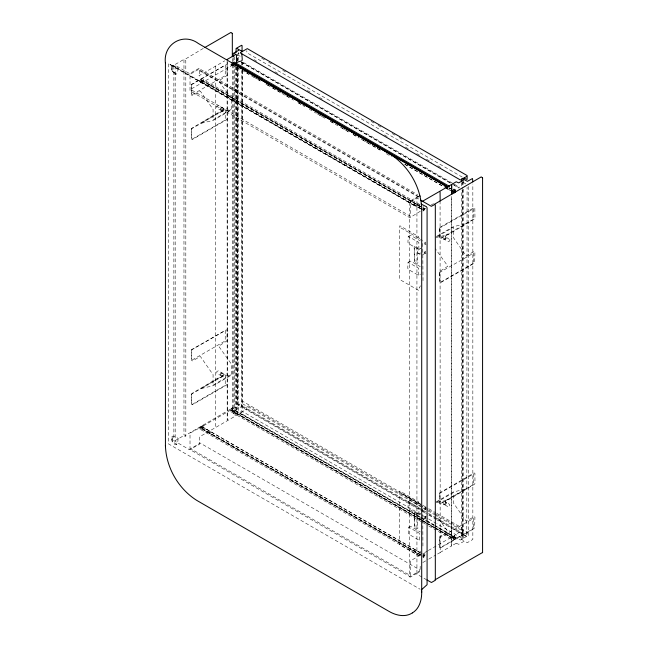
<?xml version="1.0" encoding="UTF-8"?>
<svg xmlns="http://www.w3.org/2000/svg" width="648" height="648" viewBox="0 0 648 648"><rect width="100%" height="100%" fill="white"/><g stroke="black" fill="none" stroke-linecap="round" stroke-linejoin="round"><path stroke-width="0.49" stroke-dasharray="3.24 2.43" d="M183.967 59.697L183.967 434.759L185.279 435.521L232.324 408.005M232.324 408.224L232.324 62.589M232.324 61.795L232.324 58.547M233.199 64.751L233.199 414.177L235.159 415.433L235.159 66.007M233.199 60.701L233.199 57.664M236.083 66.793L236.083 409.131L238.756 410.84L238.756 68.502M236.463 67.019L236.463 415.433L199.625 436.768L199.625 444.139L189.605 449.785L173.867 440.648L173.867 65.229L183.562 59.584L185.798 60.75L185.822 436.234L185.174 436.533L183.481 435.796L175.195 440.591L175.179 65.229L189.605 73.613L198.977 68.34L199.625 68.72L199.625 76.091L198.977 75.711L224.751 60.831M237.144 66.801L237.144 409.188L242.06 406.215L242.06 70.964M237.573 68.202L237.573 404.344L241.591 406.669L241.89 70.349M237.573 61.115L237.573 55.04L240.286 56.255M237.759 68.21L237.759 404.133L420.503 509.644M237.759 61.123L237.759 53.954L239.193 53.128M238.756 60.402L238.756 52.302M462.769 189.103L462.769 534.365L466.787 536.682L467.087 187.199M468.407 186.478L468.407 535.556L466.9 536.431L426.619 513.175M416.931 573.391L416.931 197.972L419.572 199.535M215.557 66.023L215.654 426.643M423.014 280.689L422.707 240.659M201.82 80.206L200.945 80.741L200.815 83.503L190.569 89.359L410.419 216.286L410.378 201.674L418.802 196.684M422.933 546.021L422.707 505.95M462.51 539.168L462.51 189.743M463.636 181.926L462.121 183.165L462.105 185.936M463.636 533.984L462.113 535.224L462.17 538.342L436.728 523.649M220.409 109.026L220.628 110.16L216.853 107.981L216.78 106.304L218.279 105.527L222.045 107.698L220.952 108.078M220.409 374.309L220.628 375.451L216.853 373.272L216.78 371.596L218.279 370.81L222.045 372.989L220.628 373.807M227.14 118.835L226.638 119.71L192.464 139.433L191.606 139.118L191.565 128.96L192.067 128.093L218.538 112.436L231.061 109.463L212.973 119.904L213.103 109.431L200.37 91.174L192.464 95.653L191.565 95.135L191.873 84.475L226.427 64.525L227.14 65.108L226.986 75.549L218.676 80.911L231.563 99.006L231.563 109.771L213.208 120.423L200.678 123.387L226.233 108.362L227.14 108.888M227.14 384.126L226.638 385.001L192.464 404.725L191.606 404.409L191.565 394.251L192.067 393.377L218.538 377.719L231.061 374.755L212.973 385.196L213.103 374.714L200.37 356.457L192.464 360.944L191.565 360.426L191.873 349.766L226.427 329.816L227.14 330.399L226.986 340.84L218.676 346.194L231.563 364.298L231.563 375.062L213.208 385.706L200.678 388.679L226.233 373.653L227.14 374.18M203.035 428.174L203.018 425.623C200.686 424.383 198.393 428.855 200.888 429.859L202.581 428.879L203.221 427.307L420.341 552.647M231.514 63.974L231.36 65.869L203.909 81.656M421.799 520.028L233.531 411.326L233.977 409.034L233.572 407.981C231.239 406.742 228.946 411.213 231.441 412.217L233.134 411.245L233.774 409.666L420.26 517.315M446.245 503.366L445.2 504.768L443.596 504.387L444.334 504.33M423.727 557.102L423.444 556.34L423.703 557.15M418.851 249.302L418.859 242.417L408.216 236.366L407.932 242.352L408.621 243.632L418.333 249.245L420.552 248.322M418.689 275.181L418.689 268.288L408.054 262.246L407.77 268.231L408.459 269.511L418.171 275.116L420.536 274.112M418.94 514.536L418.948 507.643L408.305 501.601L408.021 507.587L408.71 508.866L418.422 514.471L420.544 513.613M419.337 540.1L419.337 533.215L408.702 527.164L408.41 533.15L409.107 534.43L418.819 540.035L420.544 539.403M203.221 427.85L202.97 428.984L421.88 555.368M452.231 537.297L454.45 535.564C456.978 536.552 454.637 541.064 452.296 539.784L452.029 537.516L453.592 536.552L435.148 525.909M419.629 287.258L420.487 285.776M419.629 552.55L420.487 551.067M455.406 537.508L454.613 537.646L455.439 537.459M201.569 80.749L201.382 81.875L209.685 86.662L210.446 86.225L210.446 85.342M424.975 507.546L424.845 509.401L426.076 509.903M416.931 573.318L420.123 571.439L420.228 564.011M233.029 64.735L231.336 65.715L230.251 64.079M422.731 208.437L423.468 208.591L422.731 209.596M422.731 554.874L423.468 555.028L422.731 556.041M231.539 64.071L231.182 64.282L231.652 64.014M447.768 234.163L448.303 234.268L440.3 238.739L439.555 238.537L439.709 227.561L474.069 207.676L474.83 207.87L474.976 218.149L474.474 219.016L448.003 234.673L435.537 237.63L453.56 227.197L453.438 237.678L466.212 255.976L474.069 251.448L474.935 251.78L474.66 262.634L439.952 282.56L439.401 282.002L439.555 271.561L447.865 266.198L435.302 248.694M425.315 516.448L424.788 518.376L426.076 518.999M425.185 518.368L425.396 516.407M203.294 48.398L183.967 59.916M418.657 196.117L409.56 201.374L409.56 576.793L410.208 577.165L416.154 573.731L425.987 579.409M420.317 211.272L409.868 217.72L190.018 90.801L190.018 74.326L199.568 68.818L417.604 194.7M422.804 209.733L424.067 208.186L423.752 208.583L202.152 80.555L200.694 81.891L201.901 80.182M423.12 209.66L425.785 208.121M430.928 205.141L433.504 203.658M408.216 236.366L410.662 235.297L420.309 240.87M436.177 236.593L453.333 226.687L465.855 223.722M426.076 244.612C423.922 245.13 424.529 240.57 426.384 242.49M408.054 262.246L410.646 261.095L420.293 266.66M426.076 253.708C423.914 254.227 424.521 249.666 426.376 251.594M203.269 425.914L190.018 433.156L190.018 449.623L409.868 576.55L419.28 571.18L419.418 569.657L199.568 442.73L198.879 443.929L190.577 448.667L410.419 575.594L410.419 560.885L420.52 554.996M203.359 425.866L238.829 405.389L242.352 401.112L421.872 504.76M425.914 522.831L232.276 411.148L420.487 519.858M408.305 501.601L410.654 500.588L420.301 506.161M436.177 501.884L453.333 491.978L465.855 489.005L440.3 504.031L439.433 503.699L439.709 492.853L474.069 472.959L474.927 473.275L474.976 483.432L474.474 484.307L448.003 499.964L435.537 502.921L453.56 492.488L453.438 502.97L466.163 521.227L474.069 516.74L474.935 517.072L474.66 527.918L439.952 547.844L439.401 547.285L439.555 536.844L447.865 531.49L435.302 513.986M408.702 527.164L410.654 526.379L420.301 531.951M427.469 550.97L423.816 553.1L423.743 555.814L422.804 556.543M428.344 550.468L451.356 537.273M422.877 556.138L424.067 554.631L422.82 555.903M422.828 562.513L428.028 559.508M428.895 559.013L435.829 555.004M456.151 543.275L451.632 545.883L451.632 196.457M422.739 207.19L423.889 206.761M422.739 553.635L423.889 553.206C425.93 553.975 424.829 557.304 422.925 557.604M456.233 543.226L458.719 544.304L464.389 541.104L467.338 542.651L472.838 539.452L472.838 183.951M419.28 204.728L415.425 206.096L169.112 63.828L168.269 63.998L168.35 443.807L420.058 589.21M222.653 107.916L222.199 108.07M443.88 239.193L444.334 239.039M222.653 373.199L222.199 373.361M422.925 211.159L424.683 209.741L424.805 207.473M425.396 507.303L426.376 507.781M201.601 80.676L420.795 207.028M424.845 244.11L425.534 243.713L425.534 242.004M424.837 253.206L425.525 252.817L425.525 251.1M424.845 509.401L425.525 509.004L425.525 507.295M414.793 246.289L414.161 247.22L414.283 259.718C412.833 262.764 419.783 265.235 417.506 261.217L417.506 250.339C419.758 248.451 414.299 244.685 415.06 247.269A1.806 1.045 -60 0 0 414.607 248.662L414.607 259.54A1.806 1.045 -60 0 0 415.06 260.407L414.793 261.695L414.242 261.784M414.85 511.62L414.169 512.511L414.291 525.018C412.841 528.055 419.791 530.526 417.515 526.508L417.515 515.63L418.082 513.864L414.801 511.588L415.068 512.56A1.806 1.045 -60 0 0 414.615 513.953L414.615 524.831A1.806 1.045 -60 0 0 415.068 525.698L414.801 526.986L414.25 527.083M176.045 444.22L176.572 444.172L172.117 441.588L172.125 436.436L172.198 441.904M201.382 81.875L202.152 81.429L202.152 80.555M415.012 203.448C411.521 205.157 419.54 207.052 420.09 208.146M232.802 409.415C230.599 410.079 233.329 411.658 232.802 409.415L241.096 414.21L241.096 415.093L240.335 415.53M202.257 427.056C200.054 427.721 202.775 429.292 202.257 427.056L210.551 431.843L210.551 432.726L209.79 433.172M436.679 528.622L453.373 538.253C455.358 535.928 451.405 538.618 453.875 538.026C453.584 533.555 459.675 533.685 461.498 530.194L436.922 516.01M422.715 254.575L423.978 254.105L424.448 252.728L422.472 251.1M420.098 254.429L417.903 253.166L417.911 251.384A2.843 1.644 -59.9 0 1 420.544 248.621M422.715 519.866L423.978 519.396L424.448 518.027L422.472 516.399M420.098 519.72L417.903 518.465L417.911 516.675A2.843 1.644 -59.9 0 1 420.544 513.913M222.572 107.941L221.77 107.479L220.539 108.467L220.288 110.03L221.341 110.776L221.025 110.111M443.961 239.169L444.771 239.63L446.002 238.642L446.245 237.079L445.192 236.334L445.524 237.063M222.572 373.232L221.77 372.762L220.539 373.758L220.288 375.322L221.341 376.067L221.025 375.403M201.876 82.328L420.576 208.737M201.965 82.393L203.221 81.405L202.921 79.121C200.58 77.882 198.288 82.353 200.783 83.357L202.476 82.377L203.18 80.822L420.341 206.194M416.243 206.056L416.777 206.169L414.858 205.902M261.695 58.207L265.194 60.232M268.701 62.248L272.201 64.273M282.706 70.34L286.205 72.357M371.126 121.387L374.625 123.404M378.124 125.428L381.623 127.445M392.129 133.512L395.636 135.537M399.136 137.554L402.635 139.579M462.275 177.107L246.864 52.747L246.807 50.69M253.967 59.64L257.467 61.665M274.979 71.766L278.478 73.791M307.371 90.469L310.87 92.486M319.626 97.54L322.25 99.055M384.41 134.938L387.917 136.963M405.421 147.064L408.92 149.089M416.802 153.641L420.309 155.658M426.433 159.197L431.69 162.227M437.813 165.767L441.32 167.783M463.085 182.307L467.459 184.834M243.251 62.378L453.389 183.692M454.224 184.178L459.513 187.232M241.202 61.989L451.3 183.287M452.174 183.789L459.181 187.831M450.23 183.036L241.558 62.338M453.73 185.053L458.987 188.09M448.951 187.758L450.595 188.706M448.999 187.871L450.749 188.884M448.716 187.88L450.465 188.892M447.371 188.609L450.652 190.496M232.446 64.695L237.703 67.724M242.198 70.349L249.083 74.293M253.457 76.82L259.71 80.457M265.834 83.997L270.969 86.929M272.84 88.039L281.475 92.996M285.849 95.523L289.47 97.645M298.226 102.7L303.353 105.632M319.237 114.826L324.365 117.758M330.618 121.395L334.117 123.42M340.241 126.959L348.122 131.504M353.257 134.436L356.756 136.461M361.252 139.085L369.133 143.637M372.511 145.557L380.514 150.206M404.903 164.252L444.301 186.997M445.176 187.507L450.546 190.633M232.276 64.751L242.781 70.818M246.281 72.835L256.786 78.902M257.661 79.404L261.16 81.429M267.292 84.969L293.552 100.132M297.934 102.659L304.933 106.701M309.315 109.228L316.313 113.27M317.188 113.773L326.819 119.337M330.318 121.354L338.199 125.906M341.699 127.923L348.705 131.965M353.079 134.492L359.211 138.032M362.71 140.057L381.097 150.668M386.346 153.698L391.603 156.735M404.733 164.317L444.123 187.053M444.998 187.564L450.255 190.593M418.802 196.66L199.017 69.773L199.13 70.454L418.916 197.34M419.823 204.557L203.537 79.688L202.97 80.02L203.075 80.911L420.179 206.25M420.755 208.68L171.963 65.027L170.351 64.776L415.182 206.072M400.91 227.894L422.204 240.189M422.747 505.262L427.996 508.291M428.871 508.802L435.877 512.843M436.752 513.346L462.202 528.039L462.162 534.357L436.712 519.664M403.761 494.821L422.204 505.472M400.91 493.177L419.629 503.99A4.577 2.624 -60.7 0 1 418.681 501.925L399.856 491.022L399.379 493.428L399.379 541.509L399.856 544.871L418.673 555.717A4.577 2.616 -60.2 0 1 419.629 552.55M427.696 509.466L247.309 405.316C246.07 408.969 248.208 409.836 242.328 411.415L421.848 515.055M428.571 509.968L435.578 514.01M436.452 514.52L467.151 532.243L467.192 536.001L460.412 540.043L434.905 525.342M422.042 507.416L241.647 403.267L241.72 411.61L240.505 413.1L420.025 516.748M422.917 507.919L436.047 515.5M422.375 509.879L243.737 406.742L242.311 407.43L421.832 511.07M423.249 510.381L427.631 512.908M428.506 513.419L435.505 517.46M436.379 517.963L463.636 533.79M421.378 510.146L425.744 512.673M422.707 511.58L427.955 514.609M428.83 515.111L435.837 519.153M425.525 516.391L426.376 516.885M422.723 515.565L427.972 518.594M428.846 519.097L435.853 523.147M420.9 517.25L426.149 520.287M427.024 520.79L434.03 524.831M421.135 517.817L434.273 525.398M420.09 517.371L233.531 409.658M420.844 517.776L426.214 520.911M426.967 521.316L434.095 525.463M434.849 525.86L453.317 536.552M453.867 537.038L445.573 532.243L444.803 532.688L444.803 533.571M452.207 537.192L452.061 538.091L426.619 523.398M422.674 520.53L427.923 523.568M428.798 524.07L435.804 528.112M425.906 522.58L231.514 410.346L231.863 412.29L421.88 522.005M426.789 523.082L433.787 527.132M434.662 527.634L453.106 538.358M426.789 523.341L433.796 527.383M434.67 527.885L452.272 538.059L452.272 538.893L451.705 539.217L436.768 530.591M421.362 520.368L425.736 522.895M422.755 522.507L428.012 525.536M428.887 526.046L435.885 530.088M437.562 554.008L440.178 552.614L440.073 202.119M420.171 552.704L202.978 427.299M421.67 553.732L415.012 549.893L414.25 550.33L414.25 551.213M420.746 554.874L200.961 427.988L201.317 429.932L421.103 556.826M420.755 555.134L201.731 428.79L420.584 555.19M445.508 502.289L445.192 501.625L446.245 502.362L446.132 503.375L444.488 504.695L448.262 506.874L449.51 506.42L449.68 504.411L445.913 502.24L446.205 502.889M422.804 210.098L423.743 209.369L423.8 207.303M440.073 552.436L451.729 545.94L451.729 196.514M463.62 181.116L463.62 185.166M463.62 189.216L463.62 540.667L461.66 539.403L461.66 189.977M462.494 181.764L462.51 188.73M461.66 182.89L461.66 185.927M242.328 62.621L242.328 64.646M242.328 70.721L242.328 412.047L241.599 412.395L239.412 411.294L234.503 414.177L234.503 66.776M242.06 62.864L242.06 64.889M241.89 62.248L241.89 65.286M234.503 56.651L234.503 60.701M227.213 61.552L227.213 420.09L227.116 61.495M419.629 238.699A4.577 2.624 -60.7 0 1 418.681 236.633L399.856 225.739L399.379 228.136L399.379 276.218L399.856 279.58L418.673 290.426A4.577 2.608 -60.2 0 1 419.629 287.258M420.544 252.898A2.843 1.644 -59.9 0 1 418.341 253.668M420.544 518.197A2.843 1.644 -59.9 0 1 418.341 518.967M171.955 66.396L172.036 71.32L176.572 73.864L172.117 71.28L171.955 66.396M178.054 68.072C177.398 86.249 163.442 57.866 178.054 68.072M178.111 438.421C177.52 456.54 163.418 428.247 178.111 438.421M191.306 394.195L191.557 404.781L225.229 385.341L225.229 374.9L191.306 394.195M191.306 349.75L191.557 360.337L225.229 340.897L225.229 330.456L191.306 349.75M191.306 128.903L191.557 139.498L225.229 120.058L225.229 109.609L191.306 128.903M191.306 84.459L191.557 95.045L225.229 75.614L225.229 65.165L191.306 84.459M201.099 79.558L201.245 80.206L201.099 79.558M201.204 426.06L201.35 426.708L201.204 426.06M231.757 410.273L231.287 410.783L232.478 408.734L231.757 410.273M231.757 408.418L231.903 409.074L231.757 408.418M439.798 537.654L440.049 548.249L473.72 528.809L473.72 518.368L439.798 537.654M439.798 493.209L440.049 503.804L473.72 484.364L473.72 473.915L439.798 493.209M439.798 272.371L440.049 282.957L473.72 263.517L473.72 253.076L439.798 272.371M439.798 227.926L440.049 238.513L473.72 219.073L473.72 208.632L439.798 227.926M454.151 537.257L453.438 539.039L454.621 536.99L454.151 537.257M449.971 239.776L449.753 240.805L448.586 241.647L444.488 239.412L445.913 238.586L445.913 236.949L449.971 239.776M201.925 426.595L201.05 427.243L200.807 428.417L201.925 426.595M423.824 210.43L423.444 209.903L423.824 210.43M454.386 539.233L453.997 538.699L454.386 539.233M424.894 209.101L424.472 209.782L424.894 209.101M424.894 555.547L424.472 556.227L424.894 555.547M455.455 537.905L455.026 538.585L455.455 537.905M199.981 81.203L200.637 81.267L199.981 81.203M199.948 427.899L200.742 427.769L199.948 427.899M230.639 410.062L231.296 410.127L230.639 410.062M424.885 208.664L424.051 208.842L424.885 208.664M424.853 555.15L424.051 555.287L424.885 555.101M170.554 64.857L169.922 64.468L170.594 64.881M444.641 238.82A1.669 0.964 -60 0 0 445.168 236.237A1.669 0.964 -60 0 0 443.2 237.986A1.669 0.964 -60 0 0 444.641 238.82M444.641 504.104A1.669 0.964 -60 0 0 445.168 501.528A1.669 0.964 -60 0 0 443.2 503.269A1.669 0.964 -60 0 0 444.641 504.104M222.507 110.573A1.669 0.964 -60 0 0 223.034 107.989A1.669 0.964 -60 0 0 221.065 109.739A1.669 0.964 -60 0 0 222.507 110.573M222.507 375.856A1.669 0.964 -60 0 0 223.034 373.28A1.669 0.964 -60 0 0 221.065 375.022A1.669 0.964 -60 0 0 222.507 375.856"/><path stroke-width="0.97" d="M412.363 612.919C419.442 608.747 421.759 599.935 421.702 592.215L421.702 208.713C420.892 187.053 408.645 165.848 390.29 154.313L198.401 43.529C183.141 32.06 162.891 44.307 165.426 63.067M412.282 612.959C405.049 617.69 395.669 615.357 388.735 611.226L196.846 500.442C178.362 488.819 166.026 467.378 165.426 445.541M227.116 59.47L235.159 54.869M232.324 56.749L232.324 33.299M233.199 56.651L233.223 53.428L238.756 50.277M236.083 52.618L236.083 48.454L241.623 45.279L242.06 45.53L242.06 51.727M236.463 62.969L236.463 54.756L234.503 53.614M241.704 53.492C243 65.043 242.133 58.571 235.58 63.439M421.702 592.215L421.702 591.689M421.702 209.215L421.702 208.794M482.574 552.704L482.574 177.779M241.113 68.307L240.991 67.708L232.697 62.913M455.236 192.1L455.358 189.832L453.884 189.208L451.996 191.557L451.996 192.91L452.758 193.533M233.523 62.386L234.098 62.062L449.51 186.422M444.803 186.243L445.573 185.806L447.314 186.81M232 63.156L447.841 187.377M421.394 589.85L427.081 584.707L427.081 207.789L426.457 206.712L421.119 204.071M204.833 47.515L231.004 32.4L232.324 33.518M422.091 201.504L456.233 181.788L458.719 182.866L463.62 180.103M462.308 178.921L466.601 176.507M461.514 179.447L460.42 179.998L240.505 53.063L240.505 52.553L247.301 48.624L467.192 175.6L467.087 179.504L464.025 178.119M462.494 178.605L467.33 181.351L472.505 178.524L472.838 181.926M233.798 63.221L446.529 186.033M233.531 63.221L447.225 186.6M252.906 74.658L254.656 75.67M265.162 81.737L266.911 82.75M269.536 84.264L271.293 85.277M281.791 91.336L283.549 92.348M328.188 118.122L329.945 119.135M332.57 120.65L334.319 121.662M344.825 127.729L346.575 128.741M407.851 164.114L409.601 165.127M424.489 173.721L426.238 174.725M419.572 195.704L420.123 196.142M420.398 200.013L431.349 206.315L434.662 204.557L435.318 204.857L435.318 580.276L431.455 582.503L426.854 579.911M435.132 579.766L482.574 552.485M454.386 192.788L453.997 192.262L454.151 192.829M482.574 177.998L481.253 176.88L434.209 204.395M462.494 178.727L461.684 178.662L461.66 181.877M451.729 194.489L451.632 185.198L451.632 194.432M440.073 191.994L440.178 201.163M242.328 51.484L237.144 48.624M165.426 62.548L165.426 446.051M454.151 190.812L453.438 192.594L454.621 190.544L454.151 190.812M455.455 191.46L455.026 192.14L455.455 191.46M455.439 191.022L454.613 191.201L455.439 191.022"/></g></svg>
